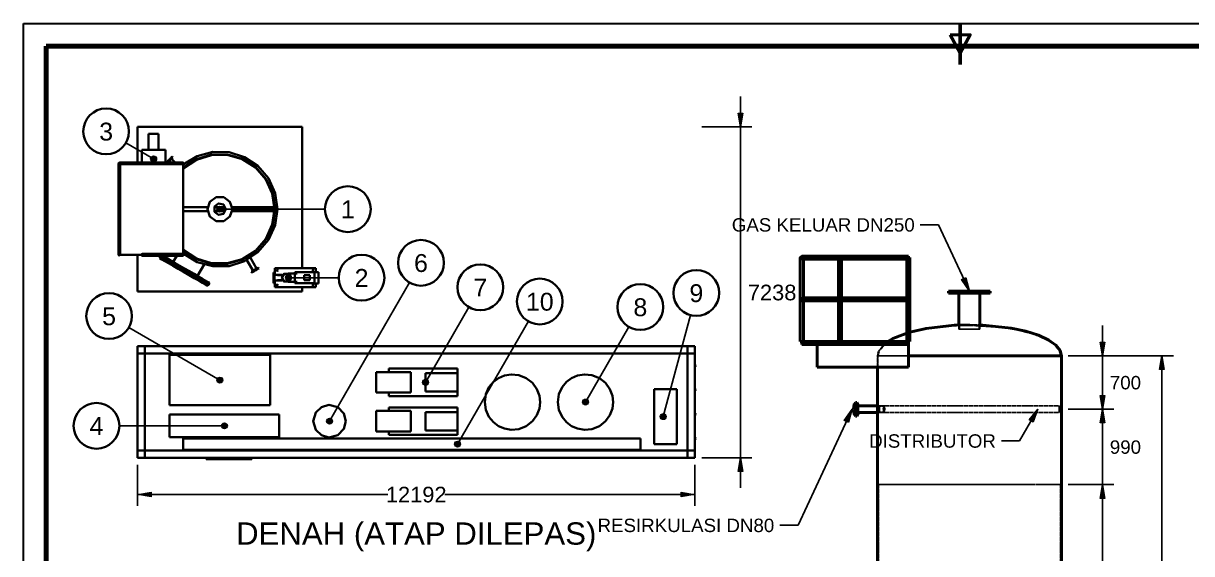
# Model space of a CAD drawing. Header units: millimetres. Extents: x 5 to 415, y 5 to 292.
# Drawn here: x 5 to 260.6, y 176 to 292 of the extents above; entities that cross this region are included whole.
import ezdxf
from ezdxf.enums import TextEntityAlignment as Align

# ---------------------------------------------------------------- set-up
doc = ezdxf.new("R2010")
doc.units = ezdxf.units.MM
doc.linetypes.add('DASHED', pattern=[1.524, 1.27, -0.254])
for name, color, linetype in [('PFD-BINGKAI', 7, 'Continuous'), ('PFD-INSTRUMEN', 7, 'Continuous'), ('PFD-PERALATAN', 7, 'Continuous'), ('PFD-SINYAL', 7, 'Continuous'), ('PFD-TEKS', 7, 'Continuous')]:
    doc.layers.add(name, color=color, linetype=linetype)
doc.styles.add('PFD', font='arial.ttf')

msp = doc.modelspace()

# ---------------------------------------------------------------- hatches: boundary and pattern name
at = {"layer": 'PFD-INSTRUMEN'}
for points in [[(161.92, 269.38), (161.42, 272.38), (162.42, 272.38)], [(212, 233.47), (210.28, 235.97), (211.19, 236.4)], [(241.13, 219.3), (240.63, 222.3), (241.63, 222.3)], [(254.13, 219.3), (254.63, 216.3), (253.63, 216.3)], [(241.13, 207.63), (240.63, 210.63), (241.63, 210.63)], [(186.33, 207.63), (185.52, 204.7), (184.61, 205.13)], [(227, 207.63), (225.93, 204.79), (225.07, 205.29)], [(241.13, 207.63), (241.63, 204.63), (240.63, 204.63)], [(161.92, 197), (162.42, 194), (161.42, 194)], [(30, 189), (33, 189.5), (33, 188.5)], [(151.92, 189), (148.92, 188.5), (148.92, 189.5)], [(241.13, 191.13), (241.63, 188.13), (240.63, 188.13)], [(241.13, 191.13), (241.63, 188.13), (240.63, 188.13)]]:
    msp.add_hatch(color=7, dxfattribs=at).paths.add_polyline_path(points)
h = msp.add_hatch(color=7, dxfattribs=at)
edge = h.paths.add_edge_path()
edge.add_arc((33.5, 262.38), 0.65, 0, 360)
h = msp.add_hatch(color=7, dxfattribs=at)
edge = h.paths.add_edge_path()
edge.add_arc((48, 251.38), 0.65, 0, 360)
h = msp.add_hatch(color=7, dxfattribs=at)
edge = h.paths.add_edge_path()
edge.add_arc((63, 236.38), 0.65, 0, 360)
h = msp.add_hatch(color=7, dxfattribs=at)
edge = h.paths.add_edge_path()
edge.add_arc((48, 214), 0.65, 0, 360)
h = msp.add_hatch(color=7, dxfattribs=at)
edge = h.paths.add_edge_path()
edge.add_arc((93, 213.5), 0.65, 0, 360)
h = msp.add_hatch(color=7, dxfattribs=at)
edge = h.paths.add_edge_path()
edge.add_arc((128, 209.19), 0.65, 0, 360)
h = msp.add_hatch(color=7, dxfattribs=at)
edge = h.paths.add_edge_path()
edge.add_arc((49, 204), 0.65, 0, 360)
h = msp.add_hatch(color=7, dxfattribs=at)
edge = h.paths.add_edge_path()
edge.add_arc((72, 205), 0.65, 0, 360)
h = msp.add_hatch(color=7, dxfattribs=at)
edge = h.paths.add_edge_path()
edge.add_arc((145, 206), 0.65, 0, 360)
h = msp.add_hatch(color=7, dxfattribs=at)
edge = h.paths.add_edge_path()
edge.add_arc((100, 200), 0.65, 0, 360)

# ---------------------------------------------------------------- linework, layer by layer
at = {"layer": 'PFD-BINGKAI', "linetype": 'Continuous', "lineweight": 30, "ltscale": 0.35}
msp.add_lwpolyline([(5, 292), (415, 292), (415, 5), (5, 5)], close=True, dxfattribs=at)
at = {"layer": 'PFD-BINGKAI', "linetype": 'Continuous', "lineweight": 50, "ltscale": 0.35}
msp.add_lwpolyline([(210, 292), (210, 283)], dxfattribs=at)
at = {"layer": 'PFD-BINGKAI', "linetype": 'Continuous', "lineweight": 40, "ltscale": 0.35}
msp.add_lwpolyline([(207.8, 289.5), (212.2, 289.5), (210, 285.5)], close=True, dxfattribs=at)
at = {"layer": 'PFD-BINGKAI', "linetype": 'Continuous', "lineweight": 80, "ltscale": 0.35}
msp.add_lwpolyline([(10, 287), (410, 287), (410, 10), (10, 10)], close=True, dxfattribs=at)
at = {"layer": 'PFD-INSTRUMEN', "linetype": 'Continuous', "lineweight": 25, "ltscale": 0.35}
for points in [[(161.92, 275.98), (161.92, 190.4)], [(153.42, 269.38), (164.42, 269.38)], [(27.44, 265.88), (33.5, 262.38)], [(71, 251.38), (48, 251.38)], [(205.24, 247.97), (201.24, 247.97)], [(212, 233.47), (205.24, 247.97)], [(74, 236.38), (63, 236.38)], [(89.5, 235.31), (72, 205)], [(102.5, 229.95), (93, 213.5)], [(150.95, 228.22), (145, 206)], [(28.08, 225.5), (48, 214)], [(115.5, 226.85), (100, 200)], [(137.5, 225.64), (128, 209.19)], [(241.13, 225.9), (241.13, 201.03)], [(233.63, 219.3), (256.63, 219.3)], [(233.63, 219.3), (243.63, 219.3)], [(254.13, 219.3), (254.13, 155.68)], [(241.13, 214.23), (241.13, 184.53)], [(186.33, 207.63), (174.5, 182.26)], [(227, 207.63), (223, 200.71)], [(233.63, 207.63), (243.63, 207.63)], [(233.63, 207.63), (243.63, 207.63)], [(26, 204), (49, 204)], [(223, 200.71), (219, 200.71)], [(153.42, 197), (164.42, 197)], [(30, 195.5), (30, 186.5)], [(151.92, 195.5), (151.92, 186.5)], [(233.63, 191.13), (243.63, 191.13)], [(233.63, 191.13), (243.63, 191.13)], [(241.13, 191.13), (241.13, 171.43)], [(30, 189), (84.73, 189)], [(97.19, 189), (151.92, 189)], [(174.5, 182.26), (170.5, 182.26)]]:
    msp.add_lwpolyline(points, dxfattribs=at)
at = {"layer": 'PFD-INSTRUMEN', "linetype": 'Continuous', "lineweight": 5, "ltscale": 0.35}
for points in [[(161.92, 269.38), (161.42, 272.38), (162.42, 272.38)], [(212, 233.47), (210.28, 235.97), (211.19, 236.4)], [(241.13, 219.3), (240.63, 222.3), (241.63, 222.3)], [(254.13, 219.3), (254.63, 216.3), (253.63, 216.3)], [(241.13, 207.63), (240.63, 210.63), (241.63, 210.63)], [(186.33, 207.63), (185.52, 204.7), (184.61, 205.13)], [(227, 207.63), (225.93, 204.79), (225.07, 205.29)], [(241.13, 207.63), (241.63, 204.63), (240.63, 204.63)], [(161.92, 197), (162.42, 194), (161.42, 194)], [(30, 189), (33, 189.5), (33, 188.5)], [(151.92, 189), (148.92, 188.5), (148.92, 189.5)], [(241.13, 191.13), (241.63, 188.13), (240.63, 188.13)], [(241.13, 191.13), (241.63, 188.13), (240.63, 188.13)]]:
    msp.add_lwpolyline(points, close=True, dxfattribs=at)
at = {"layer": 'PFD-INSTRUMEN', "lineweight": 35}
for centre in [(23.11, 268.38), (76, 251.38), (92, 239.64), (79, 236.38), (105, 234.28), (152.25, 233.05), (118, 231.18), (23.75, 228), (140, 229.97), (21, 204)]:
    msp.add_circle(centre, 5, dxfattribs=at)
at = {"layer": 'PFD-INSTRUMEN', "lineweight": 5}
for centre in [(33.5, 262.38), (48, 251.38), (63, 236.38), (48, 214), (93, 213.5), (128, 209.19), (49, 204), (72, 205), (145, 206), (100, 200)]:
    msp.add_circle(centre, 0.65, dxfattribs=at)
at = {"layer": 'PFD-PERALATAN', "linetype": 'Continuous', "lineweight": 35, "ltscale": 0.35}
for points in [[(30, 261.58), (30, 269.38)], [(30, 269.38), (66, 269.38)], [(66, 238.48), (66, 269.38)], [(32.4, 267.88), (32.46, 267.88), (32.57, 267.88), (32.64, 267.88), (32.72, 267.88), (32.81, 267.88), (32.91, 267.88), (33.02, 267.88), (33.14, 267.88), (33.26, 267.88), (33.38, 267.88), (33.5, 267.88)], [(32.4, 264.38), (32.4, 267.88)], [(33.5, 267.88), (33.62, 267.88), (33.74, 267.88), (33.86, 267.88), (33.98, 267.88), (34.09, 267.88), (34.19, 267.88), (34.28, 267.88), (34.36, 267.88), (34.43, 267.88), (34.49, 267.88), (34.57, 267.88)], [(34.6, 264.38), (34.6, 267.88)], [(30.9, 264.38), (30.98, 264.38), (31.04, 264.38), (31.11, 264.38), (31.2, 264.38), (31.31, 264.38), (31.43, 264.38), (31.56, 264.38), (31.71, 264.38), (31.87, 264.38), (32.03, 264.38), (32.21, 264.38), (32.4, 264.38)], [(30.9, 261.58), (30.9, 264.38)], [(32.4, 264.38), (32.46, 264.38), (32.57, 264.38), (32.64, 264.38), (32.72, 264.38), (32.81, 264.38), (32.91, 264.38), (33.02, 264.38), (33.14, 264.38), (33.26, 264.38), (33.38, 264.38), (33.5, 264.38)], [(33.5, 264.38), (33.62, 264.38), (33.74, 264.38), (33.86, 264.38), (33.98, 264.38), (34.09, 264.38), (34.19, 264.38), (34.28, 264.38), (34.36, 264.38), (34.43, 264.38), (34.49, 264.38), (34.57, 264.38)], [(34.6, 264.38), (34.79, 264.38), (34.97, 264.38), (35.13, 264.38), (35.29, 264.38), (35.44, 264.38), (35.57, 264.38), (35.69, 264.38), (35.8, 264.38), (35.89, 264.38), (35.96, 264.38), (36.02, 264.38), (36.09, 264.38)], [(36.1, 261.58), (36.1, 264.38)], [(60.6, 251.38), (60.1, 254.89), (58.64, 258.12), (56.34, 260.82), (53.38, 262.77), (50, 263.82), (46.45, 263.88), (43.03, 262.96), (40, 261.11)], [(60.08, 251.38), (59.59, 254.8), (58.15, 257.94), (55.88, 260.54), (52.96, 262.39), (49.65, 263.35), (46.19, 263.32), (42.89, 262.32), (40, 260.43)], [(25.8, 261.38), (25.86, 261.38), (25.91, 261.38), (25.98, 261.38)], [(25.8, 241.38), (25.8, 261.38)], [(26.2, 261.38), (25.9, 261.55), (25.9, 261.21), (26.2, 261.38)], [(26.2, 261.38), (25.9, 261.55), (25.9, 261.21), (26.2, 261.38)], [(26, 261.58), (26, 261.52), (26, 261.47), (26, 261.4)], [(26, 261.58), (40, 261.58)], [(26, 261.38), (26.07, 261.38), (26.12, 261.38), (26.18, 261.38)], [(26, 261.38), (26, 261.31), (26, 261.26), (26, 261.2)], [(26.2, 241.38), (26.2, 261.18)], [(26.2, 261.18), (40, 261.18)], [(36.51, 261.81), (36.56, 261.86), (36.62, 261.92), (36.71, 262.01), (36.81, 262.11), (36.92, 262.22), (37.04, 262.34), (37.16, 262.46), (37.27, 262.57), (37.37, 262.67), (37.46, 262.76), (37.52, 262.82), (37.56, 262.86)], [(36.66, 261.65), (36.51, 261.81)], [(36.66, 261.65), (36.72, 261.71), (36.78, 261.77), (36.86, 261.85), (36.96, 261.95), (37.08, 262.07), (37.2, 262.18), (37.31, 262.3), (37.43, 262.42), (37.53, 262.52), (37.61, 262.6), (37.67, 262.66), (37.71, 262.7)], [(37.37, 261.58), (36.98, 261.97)], [(38.23, 261.58), (37.41, 262.4)], [(37.73, 262.72), (37.57, 262.87)], [(40.2, 261.38), (39.9, 261.55), (39.9, 261.21), (40.2, 261.38)], [(60, 251.38), (59.51, 254.78), (58.07, 257.91), (55.8, 260.5), (52.9, 262.33), (49.59, 263.27), (46.15, 263.24), (42.87, 262.23), (40, 260.32)], [(59.95, 251.38), (59.46, 254.77), (58.02, 257.89), (55.76, 260.47), (52.86, 262.3), (49.56, 263.23), (46.13, 263.18), (42.85, 262.16), (40, 260.26)], [(40, 261.58), (40, 261.52), (40, 261.47), (40, 261.4)], [(40, 261.38), (40, 261.31), (40, 261.26), (40, 261.2)], [(40, 241.58), (40, 261.18)], [(50.73, 251.38), (50.21, 252.98), (48.84, 253.98), (47.16, 253.98), (45.79, 252.98), (45.27, 251.38), (45.79, 249.78), (47.16, 248.78), (48.84, 248.78), (50.21, 249.78), (50.73, 251.38)], [(26.2, 251.38), (25.9, 251.55), (25.9, 251.21), (26.2, 251.38)], [(40, 251.83), (45.31, 251.83)], [(40, 242.33), (42.89, 240.44), (46.19, 239.44), (49.65, 239.41), (52.96, 240.37), (55.88, 242.22), (58.15, 244.82), (59.59, 247.96), (60.08, 251.38)], [(40, 242.44), (42.87, 240.53), (46.15, 239.52), (49.59, 239.49), (52.9, 240.43), (55.8, 242.26), (58.07, 244.85), (59.51, 247.98), (60, 251.38)], [(40, 241.65), (43.03, 239.8), (46.45, 238.88), (50, 238.94), (53.38, 239.99), (56.34, 241.94), (58.64, 244.64), (60.1, 247.87), (60.6, 251.38)], [(40, 242.5), (42.85, 240.6), (46.13, 239.58), (49.56, 239.53), (52.86, 240.46), (55.76, 242.29), (58.02, 244.87), (59.46, 247.99), (59.95, 251.38)], [(40, 250.93), (45.31, 250.93)], [(46.8, 251.83), (49.2, 251.83)], [(46.8, 250.93), (49.2, 250.93)], [(49.28, 251.38), (48.8, 252.38), (47.71, 252.63), (46.84, 251.94), (46.84, 250.82), (47.71, 250.13), (48.8, 250.38), (49.28, 251.38)], [(50.69, 251.83), (59.8, 251.83)], [(50.69, 250.93), (59.8, 250.93)], [(59.8, 251.83), (59.8, 251.76), (59.8, 251.7), (59.8, 251.62), (59.8, 251.53), (59.8, 251.43), (59.8, 251.38)], [(59.8, 251.38), (59.8, 251.33), (59.8, 251.23), (59.8, 251.14), (59.8, 251.06), (59.8, 251), (59.8, 250.94)], [(25.8, 241.38), (25.86, 241.38), (25.91, 241.38), (25.98, 241.38)], [(26.2, 241.38), (25.9, 241.55), (25.9, 241.21), (26.2, 241.38)], [(26, 241.38), (26.07, 241.38), (26.12, 241.38), (26.18, 241.38)], [(26.2, 241.38), (30.8, 241.38)], [(30, 233.38), (30, 241.38)], [(31.2, 241.38), (30.9, 241.55), (30.9, 241.21), (31.2, 241.38)], [(31, 241.58), (31, 241.52), (31, 241.47), (31, 241.4)], [(31, 241.58), (40, 241.58)], [(31, 241.38), (31, 241.31), (31, 241.26), (31, 241.2)], [(31, 241.18), (40, 241.18)], [(34.97, 241.01), (34.79, 240.69)], [(45.35, 234.59), (45.22, 234.67), (44.83, 234.9), (44.2, 235.26), (43.36, 235.74), (42.36, 236.32), (41.25, 236.97), (40.07, 237.64), (38.89, 238.32), (37.78, 238.97), (36.78, 239.55), (35.94, 240.03), (35.31, 240.39), (34.92, 240.62), (34.79, 240.69)], [(35.07, 241.18), (34.97, 241.01)], [(45.53, 234.91), (45.4, 234.98), (45.01, 235.21), (44.38, 235.57), (43.54, 236.05), (42.54, 236.63), (41.43, 237.28), (40.25, 237.96), (39.07, 238.64), (37.96, 239.28), (36.96, 239.86), (36.12, 240.34), (35.49, 240.7), (35.1, 240.93), (34.97, 241.01)], [(45.73, 235.25), (45.63, 235.31), (45.31, 235.49), (44.81, 235.79), (44.13, 236.18), (43.3, 236.66), (42.36, 237.2), (41.34, 237.79), (40.29, 238.4), (39.24, 239), (38.24, 239.58), (37.33, 240.1), (36.54, 240.56), (35.92, 240.92), (35.47, 241.18)], [(38.59, 241.18), (37.81, 239.83)], [(40.2, 241.38), (39.9, 241.55), (39.9, 241.21), (40.2, 241.38)], [(40, 241.58), (40, 241.52), (40, 241.47), (40, 241.4)], [(40, 241.38), (40, 241.31), (40, 241.26), (40, 241.2)], [(53.59, 240.82), (53.61, 240.77)], [(54.36, 241.26), (54.38, 241.22)], [(54.68, 240.7), (56.02, 238.37)], [(44.53, 239.27), (43.09, 236.78)], [(44.84, 239.81), (44.8, 239.83), (44.76, 239.85), (44.73, 239.88), (44.69, 239.9)], [(53.91, 240.25), (55.26, 237.92)], [(56.41, 238.59), (56.34, 238.55), (56.25, 238.5), (56.12, 238.43), (55.98, 238.34), (55.81, 238.25), (55.64, 238.15), (55.47, 238.05), (55.3, 237.95), (55.16, 237.87), (55.03, 237.8), (54.94, 237.74), (54.88, 237.71)], [(56.52, 238.4), (56.45, 238.36), (56.36, 238.31), (56.23, 238.24), (56.09, 238.15), (55.92, 238.06), (55.75, 237.96), (55.58, 237.86), (55.41, 237.76), (55.27, 237.68), (55.14, 237.61), (55.05, 237.55), (54.99, 237.52)], [(56.41, 238.59), (56.52, 238.4)], [(60, 237.01), (60, 238.48)], [(60, 238.48), (69, 238.48)], [(60.74, 237.98), (60.53, 238.1), (60.53, 237.86), (60.74, 237.98)], [(68.54, 237.98), (68.33, 238.1), (68.33, 237.86), (68.54, 237.98)], [(69, 237.63), (69, 238.48)], [(45.73, 235.25), (45.53, 234.91)], [(54.87, 237.7), (54.98, 237.51)], [(59.98, 237.55), (59.73, 237.55)], [(59.73, 235.21), (59.73, 235.33), (59.73, 235.47), (59.73, 235.65), (59.73, 235.87), (59.73, 236.12), (59.73, 236.38), (59.73, 236.64), (59.73, 236.89), (59.73, 237.11), (59.73, 237.29), (59.73, 237.43), (59.73, 237.52)], [(59.98, 235.21), (59.73, 235.21)], [(59.98, 235.21), (59.98, 235.33), (59.98, 235.47), (59.98, 235.65), (59.98, 235.87), (59.98, 236.12), (59.98, 236.38), (59.98, 236.64), (59.98, 236.89), (59.98, 237.11), (59.98, 237.29), (59.98, 237.43), (59.98, 237.52)], [(61.58, 237.01), (59.98, 237.01)], [(61.58, 235.75), (59.98, 235.75)], [(60, 234.28), (60, 235.75)], [(60.6, 236.91), (60.66, 236.91), (60.76, 236.91), (60.83, 236.91), (60.91, 236.91), (61, 236.91), (61.1, 236.91), (61.21, 236.91), (61.33, 236.91), (61.45, 236.91), (61.58, 236.91), (61.71, 236.91)], [(60.6, 235.86), (60.66, 235.86), (60.76, 235.86), (60.83, 235.86), (60.91, 235.86), (61, 235.86), (61.1, 235.86), (61.21, 235.86), (61.33, 235.86), (61.45, 235.86), (61.58, 235.86), (61.71, 235.86)], [(63.54, 236.38), (63.05, 237.24), (62.05, 237.24), (61.56, 236.38), (62.05, 235.52), (63.05, 235.52), (63.54, 236.38)], [(61.58, 236.91), (61.58, 236.96), (61.58, 237.01)], [(61.58, 235.75), (61.58, 235.8), (61.58, 235.86)], [(62.96, 237.28), (64.9, 237.28)], [(62.96, 235.48), (64.9, 235.48)], [(63.39, 236.91), (63.44, 236.91), (63.51, 236.91), (63.57, 236.91)], [(63.39, 235.86), (63.44, 235.86), (63.51, 235.86), (63.57, 235.86)], [(64.38, 237.58), (64.38, 237.51), (64.38, 237.46), (64.38, 237.4), (64.38, 237.32), (64.38, 237.23), (64.38, 237.13), (64.38, 237.02), (64.38, 236.9), (64.38, 236.78), (64.38, 236.65), (64.38, 236.51), (64.38, 236.38)], [(64.38, 237.58), (68.7, 237.58)], [(64.38, 236.38), (64.38, 236.25), (64.38, 236.11), (64.38, 235.98), (64.38, 235.86), (64.38, 235.74), (64.38, 235.63), (64.38, 235.53), (64.38, 235.44), (64.38, 235.36), (64.38, 235.3), (64.38, 235.25), (64.38, 235.19)], [(64.38, 235.18), (68.7, 235.18)], [(66.41, 235.84), (66.41, 236.92)], [(66.41, 236.92), (67.7, 236.92)], [(66.41, 235.84), (67.7, 235.84)], [(67.7, 235.84), (67.7, 236.92)], [(68.7, 237.63), (68.7, 237.56), (68.7, 237.5), (68.7, 237.44), (68.7, 237.36), (68.7, 237.26), (68.7, 237.16), (68.7, 237.04), (68.7, 236.92), (68.7, 236.79), (68.7, 236.66), (68.7, 236.52), (68.7, 236.38)], [(68.7, 237.63), (69.6, 237.63)], [(68.7, 236.38), (68.7, 236.24), (68.7, 236.1), (68.7, 235.97), (68.7, 235.84), (68.7, 235.72), (68.7, 235.6), (68.7, 235.5), (68.7, 235.4), (68.7, 235.32), (68.7, 235.26), (68.7, 235.2), (68.7, 235.14)], [(69.6, 237.63), (69.6, 237.56), (69.6, 237.5), (69.6, 237.44), (69.6, 237.36), (69.6, 237.26), (69.6, 237.16), (69.6, 237.04), (69.6, 236.92), (69.6, 236.79), (69.6, 236.66), (69.6, 236.52), (69.6, 236.38)], [(69.6, 236.38), (69.6, 236.24), (69.6, 236.1), (69.6, 235.97), (69.6, 235.84), (69.6, 235.72), (69.6, 235.6), (69.6, 235.5), (69.6, 235.4), (69.6, 235.32), (69.6, 235.26), (69.6, 235.2), (69.6, 235.14)], [(30, 233.38), (66, 233.38)], [(45.53, 234.91), (45.35, 234.59)], [(60, 234.28), (69, 234.28)], [(60.74, 234.78), (60.53, 234.9), (60.53, 234.66), (60.74, 234.78)], [(66, 233.38), (66, 234.28)], [(68.54, 234.78), (68.33, 234.9), (68.33, 234.66), (68.54, 234.78)], [(68.7, 235.13), (69.6, 235.13)], [(69, 234.28), (69, 235.13)], [(30, 219.78), (30, 221.38)], [(30, 221.38), (151.92, 221.38)], [(30, 197), (30, 221.38)], [(30, 221.38), (31.6, 221.38)], [(30, 219.78), (30, 221.38)], [(30, 221.38), (31.6, 221.38)], [(31.6, 197), (31.6, 221.38)], [(31.6, 219.78), (31.6, 221.38)], [(150.32, 197), (150.32, 221.38)], [(150.32, 221.38), (151.92, 221.38)], [(150.32, 219.78), (150.32, 221.38)], [(150.32, 221.38), (151.92, 221.38)], [(151.92, 219.78), (151.92, 221.38)], [(151.92, 197), (151.92, 221.38)], [(151.92, 219.78), (151.92, 221.38)], [(30, 219.78), (151.92, 219.78)], [(30, 219.78), (31.6, 219.78)], [(37, 208.5), (37, 219.5)], [(37, 219.5), (59, 219.5)], [(59, 208.5), (59, 219.5)], [(150.32, 219.78), (151.92, 219.78)], [(82.2, 215.75), (82.3, 215.75), (82.41, 215.75), (82.58, 215.75), (82.78, 215.75), (83.03, 215.75), (83.31, 215.75), (83.63, 215.75), (83.98, 215.75), (84.35, 215.75), (84.74, 215.75), (85.15, 215.75), (85.57, 215.75), (86, 215.75)], [(82.2, 211.25), (82.2, 215.75)], [(85, 215.75), (85, 216.5)], [(85, 216.5), (100, 216.5)], [(86, 215.75), (86.43, 215.75), (86.85, 215.75), (87.26, 215.75), (87.65, 215.75), (88.02, 215.75), (88.37, 215.75), (88.69, 215.75), (88.97, 215.75), (89.22, 215.75), (89.42, 215.75), (89.59, 215.75), (89.7, 215.75), (89.78, 215.75)], [(89.8, 211.25), (89.8, 215.75)], [(93, 215.5), (93, 215.45), (93, 215.39), (93, 215.3), (93, 215.19), (93, 215.06), (93, 214.91), (93, 214.75), (93, 214.56), (93, 214.37), (93, 214.16), (93, 213.95), (93, 213.72), (93, 213.5)], [(93, 215.5), (100, 215.5)], [(100, 215.5), (100, 216.5)], [(100, 215.5), (100, 215.45), (100, 215.39), (100, 215.3), (100, 215.19), (100, 215.06), (100, 214.91), (100, 214.75), (100, 214.56), (100, 214.37), (100, 214.16), (100, 213.95), (100, 213.72), (100, 213.5)], [(118.06, 209.19), (117.9, 210.57), (117.36, 212.02), (116.39, 213.37), (115.03, 214.44), (113.42, 215.08), (111.77, 215.25), (110.25, 214.99), (108.97, 214.44), (107.85, 213.61), (106.87, 212.42), (106.19, 210.9), (105.94, 209.19), (106.19, 207.48), (106.87, 205.96), (107.85, 204.77), (108.97, 203.94), (110.25, 203.39), (111.77, 203.13), (113.42, 203.3), (115.03, 203.94), (116.39, 205.01), (117.36, 206.36), (117.9, 207.81), (118.06, 209.19)], [(134.06, 209.19), (133.9, 210.57), (133.36, 212.02), (132.39, 213.37), (131.03, 214.44), (129.42, 215.08), (127.77, 215.25), (126.25, 214.99), (124.97, 214.44), (123.85, 213.61), (122.87, 212.42), (122.19, 210.9), (121.94, 209.19), (122.19, 207.48), (122.87, 205.96), (123.85, 204.77), (124.97, 203.94), (126.25, 203.39), (127.77, 203.13), (129.42, 203.3), (131.03, 203.94), (132.39, 205.01), (133.36, 206.36), (133.9, 207.81), (134.06, 209.19)], [(152.18, 217.13), (151.92, 217.26)], [(151.92, 217.01), (152.18, 217.13)], [(93, 213.5), (93, 213.28), (93, 213.05), (93, 212.84), (93, 212.63), (93, 212.44), (93, 212.25), (93, 212.09), (93, 211.94), (93, 211.81), (93, 211.7), (93, 211.61), (93, 211.55), (93, 211.5)], [(100, 213.5), (100, 213.28), (100, 213.05), (100, 212.84), (100, 212.63), (100, 212.44), (100, 212.25), (100, 212.09), (100, 211.94), (100, 211.81), (100, 211.7), (100, 211.61), (100, 211.55), (100, 211.5)], [(82.2, 211.25), (82.3, 211.25), (82.41, 211.25), (82.58, 211.25), (82.78, 211.25), (83.03, 211.25), (83.31, 211.25), (83.63, 211.25), (83.98, 211.25), (84.35, 211.25), (84.74, 211.25), (85.15, 211.25), (85.57, 211.25), (86, 211.25)], [(85, 210.5), (85, 211.25)], [(85, 210.5), (100, 210.5)], [(86, 211.25), (86.43, 211.25), (86.85, 211.25), (87.26, 211.25), (87.65, 211.25), (88.02, 211.25), (88.37, 211.25), (88.69, 211.25), (88.97, 211.25), (89.22, 211.25), (89.42, 211.25), (89.59, 211.25), (89.7, 211.25), (89.78, 211.25)], [(93, 211.5), (100, 211.5)], [(100, 210.5), (100, 211.5)], [(143, 200), (143, 212)], [(143, 212), (148, 212)], [(148, 200), (148, 212)], [(152.18, 211.84), (151.92, 211.96)], [(151.92, 211.71), (152.18, 211.84)], [(37, 208.5), (59, 208.5)], [(75.56, 205), (75.15, 206.66), (73.78, 208.08), (71.86, 208.56), (70.22, 208.08), (68.99, 206.9), (68.44, 205), (68.99, 203.1), (70.22, 201.92), (71.86, 201.44), (73.78, 201.92), (75.15, 203.34), (75.56, 205)], [(82.2, 207.25), (82.3, 207.25), (82.41, 207.25), (82.58, 207.25), (82.78, 207.25), (83.03, 207.25), (83.31, 207.25), (83.63, 207.25), (83.98, 207.25), (84.35, 207.25), (84.74, 207.25), (85.15, 207.25), (85.57, 207.25), (86, 207.25)], [(82.2, 202.75), (82.2, 207.25)], [(85, 207.25), (85, 208)], [(85, 208), (100, 208)], [(86, 207.25), (86.43, 207.25), (86.85, 207.25), (87.26, 207.25), (87.65, 207.25), (88.02, 207.25), (88.37, 207.25), (88.69, 207.25), (88.97, 207.25), (89.22, 207.25), (89.42, 207.25), (89.59, 207.25), (89.7, 207.25), (89.78, 207.25)], [(89.8, 202.75), (89.8, 207.25)], [(100, 207), (100, 208)], [(37, 206.5), (37, 206.44), (37, 206.36), (37, 206.25), (37, 206.12), (37, 205.95), (37, 205.77), (37, 205.56), (37, 205.33), (37, 205.08), (37, 204.83), (37, 204.56), (37, 204.28), (37, 204)], [(37, 206.5), (61, 206.5)], [(61, 206.5), (61, 206.44), (61, 206.36), (61, 206.25), (61, 206.12), (61, 205.95), (61, 205.77), (61, 205.56), (61, 205.33), (61, 205.08), (61, 204.83), (61, 204.56), (61, 204.28), (61, 204)], [(93, 207), (93, 206.95), (93, 206.89), (93, 206.8), (93, 206.69), (93, 206.56), (93, 206.41), (93, 206.25), (93, 206.06), (93, 205.87), (93, 205.66), (93, 205.45), (93, 205.22), (93, 205)], [(93, 207), (100, 207)], [(93, 205), (93, 204.78), (93, 204.55), (93, 204.34), (93, 204.13), (93, 203.94), (93, 203.75), (93, 203.59), (93, 203.44), (93, 203.31), (93, 203.2), (93, 203.11), (93, 203.05), (93, 203)], [(100, 207), (100, 206.95), (100, 206.89), (100, 206.8), (100, 206.69), (100, 206.56), (100, 206.41), (100, 206.25), (100, 206.06), (100, 205.87), (100, 205.66), (100, 205.45), (100, 205.22), (100, 205)], [(100, 205), (100, 204.78), (100, 204.55), (100, 204.34), (100, 204.13), (100, 203.94), (100, 203.75), (100, 203.59), (100, 203.44), (100, 203.31), (100, 203.2), (100, 203.11), (100, 203.05), (100, 203)], [(152.18, 206.54), (151.92, 206.67)], [(151.92, 206.42), (152.18, 206.54)], [(37, 204), (37, 203.72), (37, 203.44), (37, 203.17), (37, 202.92), (37, 202.67), (37, 202.44), (37, 202.23), (37, 202.05), (37, 201.88), (37, 201.75), (37, 201.64), (37, 201.56), (37, 201.5)], [(61, 204), (61, 203.72), (61, 203.44), (61, 203.17), (61, 202.92), (61, 202.67), (61, 202.44), (61, 202.23), (61, 202.05), (61, 201.88), (61, 201.75), (61, 201.64), (61, 201.56), (61, 201.5)], [(82.2, 202.75), (82.3, 202.75), (82.41, 202.75), (82.58, 202.75), (82.78, 202.75), (83.03, 202.75), (83.31, 202.75), (83.63, 202.75), (83.98, 202.75), (84.35, 202.75), (84.74, 202.75), (85.15, 202.75), (85.57, 202.75), (86, 202.75)], [(85, 202), (85, 202.75)], [(85, 202), (100, 202)], [(86, 202.75), (86.43, 202.75), (86.85, 202.75), (87.26, 202.75), (87.65, 202.75), (88.02, 202.75), (88.37, 202.75), (88.69, 202.75), (88.97, 202.75), (89.22, 202.75), (89.42, 202.75), (89.59, 202.75), (89.7, 202.75), (89.78, 202.75)], [(93, 203), (100, 203)], [(100, 202), (100, 203)], [(37, 201.5), (61, 201.5)], [(40, 201.25), (40, 201.18), (40, 201.13), (40, 201.06), (40, 200.98), (40, 200.88), (40, 200.78), (40, 200.67), (40, 200.54), (40, 200.41), (40, 200.28), (40, 200.14), (40, 200)], [(40, 201.25), (140, 201.25)], [(40, 200), (40, 199.86), (40, 199.72), (40, 199.59), (40, 199.46), (40, 199.33), (40, 199.22), (40, 199.12), (40, 199.02), (40, 198.94), (40, 198.87), (40, 198.82), (40, 198.76)], [(140, 201.25), (140, 201.18), (140, 201.13), (140, 201.06), (140, 200.98), (140, 200.88), (140, 200.78), (140, 200.67), (140, 200.54), (140, 200.41), (140, 200.28), (140, 200.14), (140, 200)], [(140, 200), (140, 199.86), (140, 199.72), (140, 199.59), (140, 199.46), (140, 199.33), (140, 199.22), (140, 199.12), (140, 199.02), (140, 198.94), (140, 198.87), (140, 198.82), (140, 198.76)], [(143, 200), (148, 200)], [(152.18, 201.25), (151.92, 201.37)], [(151.92, 201.12), (152.18, 201.25)], [(30, 197), (30, 198.6)], [(30, 198.6), (151.92, 198.6)], [(30, 197), (30, 198.6)], [(30, 198.6), (31.6, 198.6)], [(30, 197), (151.92, 197)], [(30, 197), (31.6, 197)], [(30, 197), (31.6, 197)], [(31.6, 197), (31.6, 198.6)], [(40, 198.75), (140, 198.75)], [(45, 196.7), (45, 197)], [(55, 196.7), (55, 197)], [(150.32, 197), (150.32, 198.6)], [(150.32, 198.6), (151.92, 198.6)], [(150.32, 197), (151.92, 197)], [(150.32, 197), (151.92, 197)], [(151.92, 197), (151.92, 198.6)], [(151.92, 197), (151.92, 198.6)], [(45, 196.7), (55, 196.7)]]:
    msp.add_lwpolyline(points, dxfattribs=at)
at = {"layer": 'PFD-PERALATAN', "linetype": 'Continuous', "lineweight": 40, "ltscale": 0.35}
for points in [[(175.33, 241.13), (175.67, 240.8), (175.33, 240.47), (175, 240.8), (175.33, 241.13)], [(175, 240.8), (175.07, 240.8), (175.13, 240.8), (175.19, 240.8), (175.26, 240.8), (175.33, 240.8), (175.41, 240.8), (175.48, 240.8), (175.54, 240.8), (175.59, 240.8), (175.66, 240.8)], [(175, 222.47), (175, 240.8)], [(175.33, 241.13), (183.67, 241.13)], [(175.67, 222.47), (175.67, 240.8)], [(175.67, 240.47), (183.33, 240.47)], [(183.33, 240.8), (183.41, 240.8), (183.46, 240.8), (183.52, 240.8), (183.59, 240.8), (183.67, 240.8), (183.74, 240.8), (183.81, 240.8), (183.87, 240.8), (183.93, 240.8), (183.99, 240.8)], [(183.33, 222.47), (183.33, 240.8)], [(183.67, 241.13), (198.67, 241.13)], [(183.67, 241.13), (183.67, 241.06), (183.67, 241.01), (183.67, 240.94), (183.67, 240.87), (183.67, 240.8), (183.67, 240.73), (183.67, 240.66), (183.67, 240.59), (183.67, 240.54), (183.67, 240.48)], [(184, 222.47), (184, 240.47)], [(184, 240.47), (198.67, 240.47)], [(198.33, 240.8), (198.41, 240.8), (198.46, 240.8), (198.52, 240.8), (198.59, 240.8), (198.67, 240.8), (198.74, 240.8), (198.81, 240.8), (198.87, 240.8), (198.93, 240.8), (198.99, 240.8)], [(198.33, 222.47), (198.33, 240.47)], [(198.67, 241.13), (198.67, 241.06), (198.67, 241.01), (198.67, 240.94), (198.67, 240.87), (198.67, 240.8), (198.67, 240.73), (198.67, 240.66), (198.67, 240.59), (198.67, 240.54), (198.67, 240.48)], [(199, 222.47), (199, 240.8)], [(207.45, 233.47), (207.56, 233.47), (207.9, 233.47), (208.44, 233.47), (209.16, 233.47), (210.03, 233.47), (210.99, 233.47), (212, 233.47), (213.01, 233.47), (213.97, 233.47), (214.84, 233.47), (215.56, 233.47), (216.1, 233.47), (216.44, 233.47), (216.55, 233.47)], [(207.45, 233), (207.45, 233.47)], [(207.45, 233), (207.56, 233), (207.9, 233), (208.44, 233), (209.16, 233), (210.03, 233), (210.99, 233), (212, 233), (213.01, 233), (213.97, 233), (214.84, 233), (215.56, 233), (216.1, 233), (216.44, 233), (216.55, 233)], [(209.72, 226.06), (209.72, 233)], [(214.28, 226.06), (214.28, 233)], [(216.55, 233), (216.55, 233.47)], [(175.33, 231.97), (175.67, 231.63), (175.33, 231.3), (175, 231.63), (175.33, 231.97)], [(175.67, 231.97), (183.33, 231.97)], [(175.67, 231.3), (183.33, 231.3)], [(184, 231.97), (198.67, 231.97)], [(184, 231.3), (198.67, 231.3)], [(199, 224.49), (202.54, 225.3), (208.64, 226), (212, 226.1)], [(232.13, 219.3), (231.85, 220.44), (230.94, 221.61), (229.36, 222.74), (227.13, 223.79), (224.34, 224.67), (221.14, 225.36), (214.28, 226.06)], [(175, 222.47), (175.07, 222.47), (175.13, 222.47), (175.19, 222.47), (175.26, 222.47), (175.33, 222.47), (175.41, 222.47), (175.48, 222.47), (175.54, 222.47), (175.59, 222.47), (175.66, 222.47)], [(175.33, 221.8), (175.33, 222.47)], [(175.67, 222.47), (198.67, 222.47)], [(183.33, 222.47), (183.41, 222.47), (183.46, 222.47), (183.52, 222.47), (183.59, 222.47), (183.67, 222.47), (183.74, 222.47), (183.81, 222.47), (183.87, 222.47), (183.93, 222.47), (183.99, 222.47)], [(194.18, 222.47), (195.24, 223.07), (198.33, 224.29)], [(198.33, 222.47), (198.41, 222.47), (198.46, 222.47), (198.52, 222.47), (198.59, 222.47), (198.67, 222.47), (198.74, 222.47), (198.81, 222.47), (198.87, 222.47), (198.93, 222.47), (198.99, 222.47)], [(198.67, 221.8), (198.67, 222.47)], [(175.33, 221.8), (198.67, 221.8)], [(178.67, 216.8), (178.67, 221.8)], [(198.67, 216.8), (198.67, 221.8)], [(198.67, 219.3), (201.31, 219.3), (204.23, 219.3), (207.37, 219.3), (210.63, 219.3), (213.92, 219.3), (217.17, 219.3), (220.27, 219.3), (223.16, 219.3), (225.74, 219.3), (227.96, 219.3), (229.75, 219.3), (231.06, 219.3), (231.86, 219.3), (232.13, 219.3)], [(198.67, 219.3), (201.93, 219.3), (206.17, 219.3), (211.23, 219.3), (222.07, 219.3), (226.59, 219.3), (228.38, 219.3), (229.81, 219.3), (230.88, 219.3), (231.6, 219.3), (232.13, 219.3)], [(232.13, 159.63), (232.13, 219.3)], [(178.67, 216.8), (198.67, 216.8)], [(191.87, 159.63), (191.87, 216.8)], [(186.66, 207.63), (186.77, 208.69), (187.05, 209.12)], [(187.05, 206.14), (186.77, 206.58), (186.66, 207.63)], [(187.02, 207.63), (187.13, 208.69), (187.4, 209.12)], [(187.4, 206.14), (187.13, 206.58), (187.02, 207.63)], [(187.4, 209.12), (187.05, 209.12)], [(187.21, 207.63), (187.4, 208.37)], [(187.4, 206.89), (187.21, 207.63)], [(187.4, 209.12), (187.74, 208.37)], [(191.87, 208.37), (187.4, 208.37)], [(187.4, 206.14), (187.05, 206.14)], [(187.74, 206.89), (187.4, 206.14)], [(191.87, 206.89), (187.4, 206.89)]]:
    msp.add_lwpolyline(points, dxfattribs=at)
at = {"layer": 'PFD-SINYAL', "linetype": 'DASHED', "lineweight": 25, "ltscale": 0.35}
for points in [[(175.33, 241.13), (175.67, 240.8), (175.33, 240.47), (175, 240.8), (175.33, 241.13)], [(175, 240.8), (175.07, 240.8), (175.13, 240.8), (175.19, 240.8), (175.26, 240.8), (175.33, 240.8), (175.41, 240.8), (175.48, 240.8), (175.54, 240.8), (175.59, 240.8), (175.66, 240.8)], [(175, 240.8), (175.07, 240.8), (175.13, 240.8), (175.19, 240.8), (175.26, 240.8), (175.33, 240.8), (175.41, 240.8), (175.48, 240.8), (175.54, 240.8), (175.59, 240.8), (175.66, 240.8)], [(175, 240.8), (175.07, 240.8), (175.13, 240.8), (175.19, 240.8), (175.26, 240.8), (175.33, 240.8), (175.41, 240.8), (175.48, 240.8), (175.54, 240.8), (175.59, 240.8), (175.66, 240.8)], [(175, 222.47), (175, 240.8)], [(175, 222.47), (175, 240.8)], [(175, 222.47), (175, 240.8)], [(175.67, 240.8), (175.59, 240.8), (175.54, 240.8), (175.48, 240.8), (175.41, 240.8), (175.33, 240.8), (175.26, 240.8), (175.19, 240.8), (175.13, 240.8), (175.07, 240.8), (175.01, 240.8)], [(175.67, 240.8), (175.59, 240.8), (175.54, 240.8), (175.48, 240.8), (175.41, 240.8), (175.33, 240.8), (175.26, 240.8), (175.19, 240.8), (175.13, 240.8), (175.07, 240.8), (175.01, 240.8)], [(175.67, 240.8), (175.59, 240.8), (175.54, 240.8), (175.48, 240.8), (175.41, 240.8), (175.33, 240.8), (175.26, 240.8), (175.19, 240.8), (175.13, 240.8), (175.07, 240.8), (175.01, 240.8)], [(175.67, 240.8), (175.59, 240.8), (175.54, 240.8), (175.48, 240.8), (175.41, 240.8), (175.33, 240.8), (175.26, 240.8), (175.19, 240.8), (175.13, 240.8), (175.07, 240.8), (175.01, 240.8)], [(175.33, 241.13), (175.33, 241.06), (175.33, 241.01), (175.33, 240.94), (175.33, 240.87), (175.33, 240.8), (175.33, 240.73), (175.33, 240.66), (175.33, 240.59), (175.33, 240.54), (175.33, 240.48)], [(175.33, 240.47), (175.33, 240.54), (175.33, 240.59), (175.33, 240.66), (175.33, 240.73), (175.33, 240.8), (175.33, 240.87), (175.33, 240.94), (175.33, 241.01), (175.33, 241.06), (175.33, 241.12)], [(175.33, 240.47), (175.67, 240.47)], [(175.67, 222.47), (175.67, 240.8)], [(175.67, 222.47), (175.67, 240.8)], [(175.67, 222.47), (175.67, 240.8)], [(183.33, 240.47), (198.67, 240.47)], [(184, 240.8), (183.93, 240.8), (183.87, 240.8), (183.81, 240.8), (183.74, 240.8), (183.67, 240.8), (183.59, 240.8), (183.52, 240.8), (183.46, 240.8), (183.41, 240.8), (183.34, 240.8)], [(183.67, 241.13), (198.67, 241.13)], [(183.67, 240.47), (183.67, 240.54), (183.67, 240.59), (183.67, 240.66), (183.67, 240.73), (183.67, 240.8), (183.67, 240.87), (183.67, 240.94), (183.67, 241.01), (183.67, 241.06), (183.67, 241.12)], [(183.67, 240.47), (184, 240.47)], [(184, 240.47), (184, 240.8)], [(198.33, 240.8), (198.41, 240.8), (198.46, 240.8), (198.52, 240.8), (198.59, 240.8), (198.67, 240.8), (198.74, 240.8), (198.81, 240.8), (198.87, 240.8), (198.93, 240.8), (198.99, 240.8)], [(198.33, 222.47), (198.33, 240.8)], [(198.33, 240.47), (198.33, 240.8)], [(199, 240.8), (198.93, 240.8), (198.87, 240.8), (198.81, 240.8), (198.74, 240.8), (198.67, 240.8), (198.59, 240.8), (198.52, 240.8), (198.46, 240.8), (198.41, 240.8), (198.34, 240.8)], [(199, 240.8), (198.93, 240.8), (198.87, 240.8), (198.81, 240.8), (198.74, 240.8), (198.67, 240.8), (198.59, 240.8), (198.52, 240.8), (198.46, 240.8), (198.41, 240.8), (198.34, 240.8)], [(198.67, 241.13), (198.67, 241.06), (198.67, 241.01), (198.67, 240.94), (198.67, 240.87), (198.67, 240.8), (198.67, 240.73), (198.67, 240.66), (198.67, 240.59), (198.67, 240.54), (198.67, 240.48)], [(198.67, 240.47), (198.67, 240.54), (198.67, 240.59), (198.67, 240.66), (198.67, 240.73), (198.67, 240.8), (198.67, 240.87), (198.67, 240.94), (198.67, 241.01), (198.67, 241.06), (198.67, 241.12)], [(198.67, 240.47), (198.67, 240.54), (198.67, 240.59), (198.67, 240.66), (198.67, 240.73), (198.67, 240.8), (198.67, 240.87), (198.67, 240.94), (198.67, 241.01), (198.67, 241.06), (198.67, 241.12)], [(199, 222.47), (199, 240.8)], [(216.55, 233.47), (216.44, 233.47), (216.1, 233.47), (215.56, 233.47), (214.84, 233.47), (213.97, 233.47), (213.01, 233.47), (212, 233.47), (210.99, 233.47), (210.03, 233.47), (209.16, 233.47), (208.44, 233.47), (207.9, 233.47), (207.56, 233.47), (207.45, 233.47)], [(216.55, 233), (216.44, 233), (216.1, 233), (215.56, 233), (214.84, 233), (213.97, 233), (213.01, 233), (212, 233), (210.99, 233), (210.03, 233), (209.16, 233), (208.44, 233), (207.9, 233), (207.56, 233), (207.45, 233)], [(214.28, 233), (214.22, 233), (214.05, 233), (213.78, 233), (213.42, 233), (212.99, 233), (212.51, 233), (212, 233), (211.49, 233), (211.01, 233), (210.58, 233), (210.22, 233), (209.95, 233), (209.78, 233), (209.72, 233)], [(209.72, 233), (209.78, 233), (209.95, 233), (210.22, 233), (210.58, 233), (211.01, 233), (211.49, 233), (212, 233), (212.51, 233), (212.99, 233), (213.42, 233), (213.78, 233), (214.05, 233), (214.22, 233), (214.28, 233)], [(214.14, 233.47), (214.08, 233.47), (213.93, 233.47), (213.67, 233.47), (213.33, 233.47), (212.93, 233.47), (212.48, 233.47), (212, 233.47), (211.52, 233.47), (211.07, 233.47), (210.67, 233.47), (210.33, 233.47), (210.07, 233.47), (209.92, 233.47), (209.86, 233.47)], [(209.86, 233.47), (209.92, 233.47), (210.07, 233.47), (210.33, 233.47), (210.67, 233.47), (211.07, 233.47), (211.52, 233.47), (212, 233.47), (212.48, 233.47), (212.93, 233.47), (213.33, 233.47), (213.67, 233.47), (213.93, 233.47), (214.08, 233.47), (214.14, 233.47)], [(209.86, 233), (209.86, 233.47)], [(214.14, 233), (214.08, 233), (213.93, 233), (213.67, 233), (213.33, 233), (212.93, 233), (212.48, 233), (212, 233), (211.52, 233), (211.07, 233), (210.67, 233), (210.33, 233), (210.07, 233), (209.92, 233), (209.86, 233)], [(209.86, 233), (209.92, 233), (210.07, 233), (210.33, 233), (210.67, 233), (211.07, 233), (211.52, 233), (212, 233), (212.48, 233), (212.93, 233), (213.33, 233), (213.67, 233), (213.93, 233), (214.08, 233), (214.14, 233)], [(209.86, 225.13), (209.86, 233)], [(214.14, 233), (214.14, 233.47)], [(214.14, 225.13), (214.14, 233)], [(175.33, 231.97), (175.67, 231.63), (175.33, 231.3), (175, 231.63), (175.33, 231.97)], [(175.33, 231.97), (175.67, 231.97)], [(175.33, 231.97), (175.33, 231.89), (175.33, 231.84), (175.33, 231.78), (175.33, 231.71), (175.33, 231.63), (175.33, 231.56), (175.33, 231.49), (175.33, 231.43), (175.33, 231.37), (175.33, 231.31)], [(175.33, 231.3), (175.33, 231.37), (175.33, 231.43), (175.33, 231.49), (175.33, 231.56), (175.33, 231.63), (175.33, 231.71), (175.33, 231.78), (175.33, 231.84), (175.33, 231.89), (175.33, 231.96)], [(175.33, 231.3), (175.67, 231.3)], [(183.33, 231.97), (198.67, 231.97)], [(183.33, 231.3), (198.67, 231.3)], [(183.67, 231.97), (184, 231.97)], [(183.67, 231.97), (183.67, 231.89), (183.67, 231.84), (183.67, 231.78), (183.67, 231.71), (183.67, 231.63), (183.67, 231.56), (183.67, 231.49), (183.67, 231.43), (183.67, 231.37), (183.67, 231.31)], [(183.67, 231.3), (183.67, 231.37), (183.67, 231.43), (183.67, 231.49), (183.67, 231.56), (183.67, 231.63), (183.67, 231.71), (183.67, 231.78), (183.67, 231.84), (183.67, 231.89), (183.67, 231.96)], [(183.67, 231.3), (184, 231.3)], [(198.67, 231.97), (198.67, 231.89), (198.67, 231.84), (198.67, 231.78), (198.67, 231.71), (198.67, 231.63), (198.67, 231.56), (198.67, 231.49), (198.67, 231.43), (198.67, 231.37), (198.67, 231.31)], [(198.67, 231.97), (198.67, 231.89), (198.67, 231.84), (198.67, 231.78), (198.67, 231.71), (198.67, 231.63), (198.67, 231.56), (198.67, 231.49), (198.67, 231.43), (198.67, 231.37), (198.67, 231.31)], [(198.67, 231.3), (198.67, 231.37), (198.67, 231.43), (198.67, 231.49), (198.67, 231.56), (198.67, 231.63), (198.67, 231.71), (198.67, 231.78), (198.67, 231.84), (198.67, 231.89), (198.67, 231.96)], [(198.67, 231.3), (198.67, 231.37), (198.67, 231.43), (198.67, 231.49), (198.67, 231.56), (198.67, 231.63), (198.67, 231.71), (198.67, 231.78), (198.67, 231.84), (198.67, 231.89), (198.67, 231.96)], [(192, 219.3), (192.26, 220.36), (193.78, 222.05), (195.35, 222.99), (198.9, 224.34), (202.6, 225.18), (208.66, 225.87), (212, 225.97)], [(209.72, 225.13), (209.72, 226.06)], [(214.28, 225.13), (214.22, 225.13), (214.05, 225.13), (213.78, 225.13), (213.42, 225.13), (212.99, 225.13), (212.51, 225.13), (212, 225.13), (211.49, 225.13), (211.01, 225.13), (210.58, 225.13), (210.22, 225.13), (209.95, 225.13), (209.78, 225.13), (209.72, 225.13)], [(209.72, 225.13), (209.78, 225.13), (209.95, 225.13), (210.22, 225.13), (210.58, 225.13), (211.01, 225.13), (211.49, 225.13), (212, 225.13), (212.51, 225.13), (212.99, 225.13), (213.42, 225.13), (213.78, 225.13), (214.05, 225.13), (214.22, 225.13), (214.28, 225.13)], [(214.14, 225.13), (214.08, 225.13), (213.93, 225.13), (213.67, 225.13), (213.33, 225.13), (212.93, 225.13), (212.48, 225.13), (212, 225.13), (211.52, 225.13), (211.07, 225.13), (210.67, 225.13), (210.33, 225.13), (210.07, 225.13), (209.92, 225.13), (209.86, 225.13)], [(209.86, 225.13), (209.92, 225.13), (210.07, 225.13), (210.33, 225.13), (210.67, 225.13), (211.07, 225.13), (211.52, 225.13), (212, 225.13), (212.48, 225.13), (212.93, 225.13), (213.33, 225.13), (213.67, 225.13), (213.93, 225.13), (214.08, 225.13), (214.14, 225.13)], [(214.28, 226.06), (212, 226.1)], [(232, 219.3), (231.67, 220.51), (230.6, 221.75), (228.74, 222.95), (226.14, 224.01), (222.94, 224.88), (219.36, 225.5), (212, 225.97)], [(214.28, 225.13), (214.28, 226.06)], [(175, 222.47), (175.07, 222.47), (175.13, 222.47), (175.19, 222.47), (175.26, 222.47), (175.33, 222.47), (175.41, 222.47), (175.48, 222.47), (175.54, 222.47), (175.59, 222.47), (175.66, 222.47)], [(175, 222.47), (175.07, 222.47), (175.13, 222.47), (175.19, 222.47), (175.26, 222.47), (175.33, 222.47), (175.41, 222.47), (175.48, 222.47), (175.54, 222.47), (175.59, 222.47), (175.66, 222.47)], [(175, 222.47), (175.07, 222.47), (175.13, 222.47), (175.19, 222.47), (175.26, 222.47), (175.33, 222.47), (175.41, 222.47), (175.48, 222.47), (175.54, 222.47), (175.59, 222.47), (175.66, 222.47)], [(175.67, 222.47), (175.59, 222.47), (175.54, 222.47), (175.48, 222.47), (175.41, 222.47), (175.33, 222.47), (175.26, 222.47), (175.19, 222.47), (175.13, 222.47), (175.07, 222.47), (175.01, 222.47)], [(175.67, 222.47), (175.59, 222.47), (175.54, 222.47), (175.48, 222.47), (175.41, 222.47), (175.33, 222.47), (175.26, 222.47), (175.19, 222.47), (175.13, 222.47), (175.07, 222.47), (175.01, 222.47)], [(175.67, 222.47), (175.59, 222.47), (175.54, 222.47), (175.48, 222.47), (175.41, 222.47), (175.33, 222.47), (175.26, 222.47), (175.19, 222.47), (175.13, 222.47), (175.07, 222.47), (175.01, 222.47)], [(175.67, 222.47), (175.59, 222.47), (175.54, 222.47), (175.48, 222.47), (175.41, 222.47), (175.33, 222.47), (175.26, 222.47), (175.19, 222.47), (175.13, 222.47), (175.07, 222.47), (175.01, 222.47)], [(175.33, 221.8), (175.33, 222.47)], [(175.33, 222.47), (175.67, 222.47)], [(175.33, 222.47), (198.67, 222.47)], [(184, 222.47), (183.93, 222.47), (183.87, 222.47), (183.81, 222.47), (183.74, 222.47), (183.67, 222.47), (183.59, 222.47), (183.52, 222.47), (183.46, 222.47), (183.41, 222.47), (183.34, 222.47)], [(191.87, 219.3), (192.13, 220.39), (193.66, 222.1), (194.18, 222.47)], [(198.33, 224.29), (199, 224.49)], [(198.33, 222.47), (198.41, 222.47), (198.46, 222.47), (198.52, 222.47), (198.59, 222.47), (198.67, 222.47), (198.74, 222.47), (198.81, 222.47), (198.87, 222.47), (198.93, 222.47), (198.99, 222.47)], [(199, 222.47), (198.93, 222.47), (198.87, 222.47), (198.81, 222.47), (198.74, 222.47), (198.67, 222.47), (198.59, 222.47), (198.52, 222.47), (198.46, 222.47), (198.41, 222.47), (198.34, 222.47)], [(199, 222.47), (198.93, 222.47), (198.87, 222.47), (198.81, 222.47), (198.74, 222.47), (198.67, 222.47), (198.59, 222.47), (198.52, 222.47), (198.46, 222.47), (198.41, 222.47), (198.34, 222.47)], [(198.67, 221.8), (198.67, 222.47)], [(175.33, 221.8), (198.67, 221.8)], [(178.67, 216.8), (178.67, 221.8)], [(178.67, 221.8), (198.67, 221.8)], [(178.67, 221.8), (198.67, 221.8)], [(178.67, 216.8), (178.67, 221.8)], [(178.67, 216.8), (178.67, 221.8)], [(178.67, 221.8), (198.67, 221.8)], [(178.67, 221.8), (198.67, 221.8)], [(198.67, 216.8), (198.67, 221.8)], [(198.67, 216.8), (198.67, 221.8)], [(198.67, 216.8), (198.67, 221.8)], [(232.13, 219.3), (231.63, 219.3), (230.14, 219.3), (227.74, 219.3), (224.55, 219.3), (220.74, 219.3), (216.48, 219.3), (212, 219.3), (207.52, 219.3), (203.26, 219.3), (199.45, 219.3), (196.26, 219.3), (193.86, 219.3), (192.37, 219.3), (191.87, 219.3)], [(191.87, 219.3), (192.01, 219.3), (192.2, 219.3), (192.45, 219.3), (192.78, 219.3), (193.18, 219.3), (193.65, 219.3), (194.18, 219.3), (194.78, 219.3), (195.44, 219.3), (196.16, 219.3), (196.94, 219.3), (197.78, 219.3), (198.67, 219.3)], [(232.13, 219.3), (231.6, 219.3), (230.88, 219.3), (229.81, 219.3), (228.38, 219.3), (226.59, 219.3), (222.07, 219.3), (211.23, 219.3), (206.17, 219.3), (201.93, 219.3), (198.22, 219.3), (194.96, 219.3), (193.67, 219.3), (192.69, 219.3), (192.08, 219.3), (191.87, 219.3)], [(191.87, 219.3), (192.37, 219.3), (193.81, 219.3), (196, 219.3), (198.67, 219.3)], [(191.87, 216.8), (191.87, 219.3)], [(232, 219.3), (231.5, 219.3), (230.02, 219.3), (227.64, 219.3), (224.47, 219.3), (220.68, 219.3), (216.45, 219.3), (212, 219.3), (207.55, 219.3), (203.32, 219.3), (199.53, 219.3), (196.36, 219.3), (193.98, 219.3), (192.5, 219.3), (192, 219.3)], [(192, 219.3), (192.5, 219.3), (193.98, 219.3), (196.36, 219.3), (199.53, 219.3), (203.32, 219.3), (207.55, 219.3), (212, 219.3), (216.45, 219.3), (220.68, 219.3), (224.47, 219.3), (227.64, 219.3), (230.02, 219.3), (231.5, 219.3), (232, 219.3)], [(232, 219.3), (231.47, 219.3), (230.76, 219.3), (229.69, 219.3), (228.27, 219.3), (226.49, 219.3), (222, 219.3), (211.23, 219.3), (206.21, 219.3), (202, 219.3), (198.32, 219.3), (195.08, 219.3), (193.79, 219.3), (192.82, 219.3), (192.21, 219.3), (192, 219.3)], [(192, 219.3), (192.21, 219.3), (192.82, 219.3), (193.79, 219.3), (195.08, 219.3), (198.32, 219.3), (202, 219.3), (206.21, 219.3), (211.23, 219.3), (222, 219.3), (226.49, 219.3), (228.27, 219.3), (229.69, 219.3), (230.76, 219.3), (231.47, 219.3), (232, 219.3)], [(192, 85.97), (192, 219.3)], [(232, 85.97), (232, 219.3)], [(178.67, 216.8), (198.67, 216.8)], [(178.67, 216.8), (198.67, 216.8)], [(178.67, 216.8), (198.67, 216.8)], [(186.88, 207.63), (187.05, 208.27)], [(187.05, 206.99), (186.88, 207.63)], [(187.05, 209.12), (187.32, 208.69), (187.43, 207.63), (187.32, 206.58), (187.05, 206.14)], [(187.05, 208.27), (187.21, 207.63), (187.05, 206.99)], [(187.4, 208.27), (187.05, 208.27)], [(187.24, 207.63), (187.4, 208.27)], [(187.4, 206.99), (187.24, 207.63)], [(187.4, 208.37), (187.59, 207.63), (187.4, 206.89)], [(187.4, 208.27), (187.57, 207.63), (187.4, 206.99)], [(193.33, 208.27), (187.4, 208.27)], [(187.74, 208.37), (187.74, 206.89)], [(193.33, 208.37), (191.87, 208.37)], [(192.33, 208.38), (231.67, 208.38)], [(192.33, 208.38), (192.33, 208.31), (192.33, 208.22), (192.33, 208.1), (192.33, 207.96), (192.33, 207.8), (192.33, 207.63), (192.33, 207.47), (192.33, 207.31), (192.33, 207.17), (192.33, 207.05), (192.33, 206.96), (192.33, 206.9)], [(192.33, 206.88), (192.33, 206.96), (192.33, 207.05), (192.33, 207.17), (192.33, 207.31), (192.33, 207.47), (192.33, 207.63), (192.33, 207.8), (192.33, 207.96), (192.33, 208.1), (192.33, 208.22), (192.33, 208.31), (192.33, 208.36)], [(193.13, 207.63), (193.33, 208.37)], [(193.33, 206.89), (193.13, 207.63)], [(193.16, 207.63), (193.33, 208.27)], [(193.33, 206.99), (193.16, 207.63)], [(193.33, 208.37), (193.52, 207.63), (193.33, 206.89)], [(193.33, 208.27), (193.49, 207.63), (193.33, 206.99)], [(231.67, 208.38), (231.67, 208.31), (231.67, 208.22), (231.67, 208.1), (231.67, 207.96), (231.67, 207.8), (231.67, 207.63), (231.67, 207.47), (231.67, 207.31), (231.67, 207.17), (231.67, 207.05), (231.67, 206.96), (231.67, 206.9)], [(231.67, 206.88), (231.67, 206.96), (231.67, 207.05), (231.67, 207.17), (231.67, 207.31), (231.67, 207.47), (231.67, 207.63), (231.67, 207.8), (231.67, 207.96), (231.67, 208.1), (231.67, 208.22), (231.67, 208.31), (231.67, 208.36)], [(187.4, 206.99), (187.05, 206.99)], [(193.33, 206.99), (187.4, 206.99)], [(193.33, 206.89), (191.87, 206.89)], [(192.33, 206.88), (231.67, 206.88)], [(231.92, 191.13), (231.42, 191.13), (229.94, 191.13), (227.57, 191.13), (224.42, 191.13), (220.64, 191.13), (216.43, 191.13), (212, 191.13), (207.57, 191.13), (203.36, 191.13), (199.58, 191.13), (196.43, 191.13), (194.06, 191.13), (192.58, 191.13), (192.08, 191.13)], [(192.08, 191.13), (192.58, 191.13), (194.06, 191.13), (196.43, 191.13), (199.58, 191.13), (203.36, 191.13), (207.57, 191.13), (212, 191.13), (216.43, 191.13), (220.64, 191.13), (224.42, 191.13), (227.57, 191.13), (229.94, 191.13), (231.42, 191.13), (231.92, 191.13)], [(192.08, 147.8), (192.08, 191.13)], [(231.92, 147.8), (231.92, 191.13)]]:
    msp.add_lwpolyline(points, dxfattribs=at)

# ---------------------------------------------------------------- texts
at = {"layer": 'PFD-TEKS', "style": 'PFD'}
for s, height, p in [('3', 3.91, (23.11, 266.38)), ('1', 3.91, (76, 249.38)), ('6', 3.91, (92, 237.64)), ('2', 3.91, (79, 234.38)), ('7', 3.91, (105, 232.28)), ('10', 3.906, (118, 229.18)), ('9', 3.91, (152.25, 231.05)), ('8', 3.91, (140, 227.97)), ('5', 3.91, (23.75, 226)), ('4', 3.91, (21, 202)), ('12192', 3.418, (90.96, 187.25)), ('DENAH (ATAP DILEPAS)', 4.8827, (90.96, 178))]:
    msp.add_text(s, height=height, dxfattribs=at).set_placement(p, align=Align.CENTER)
for s, p in [('GAS KELUAR DN250', (200.04, 246.47)), ('DISTRIBUTOR', (217.8, 199.21)), ('RESIRKULASI DN80', (169.3, 180.76))]:
    msp.add_text(s, height=2.9296, dxfattribs=at).set_placement(p, align=Align.RIGHT)
for s, height, p in [('7238', 3.418, (163.52, 231.44)), ('700', 2.93, (242.73, 211.97)), ('990', 2.93, (242.73, 197.88))]:
    msp.add_text(s, height=height, dxfattribs=at).set_placement(p)

doc.saveas('drawing.dxf')
